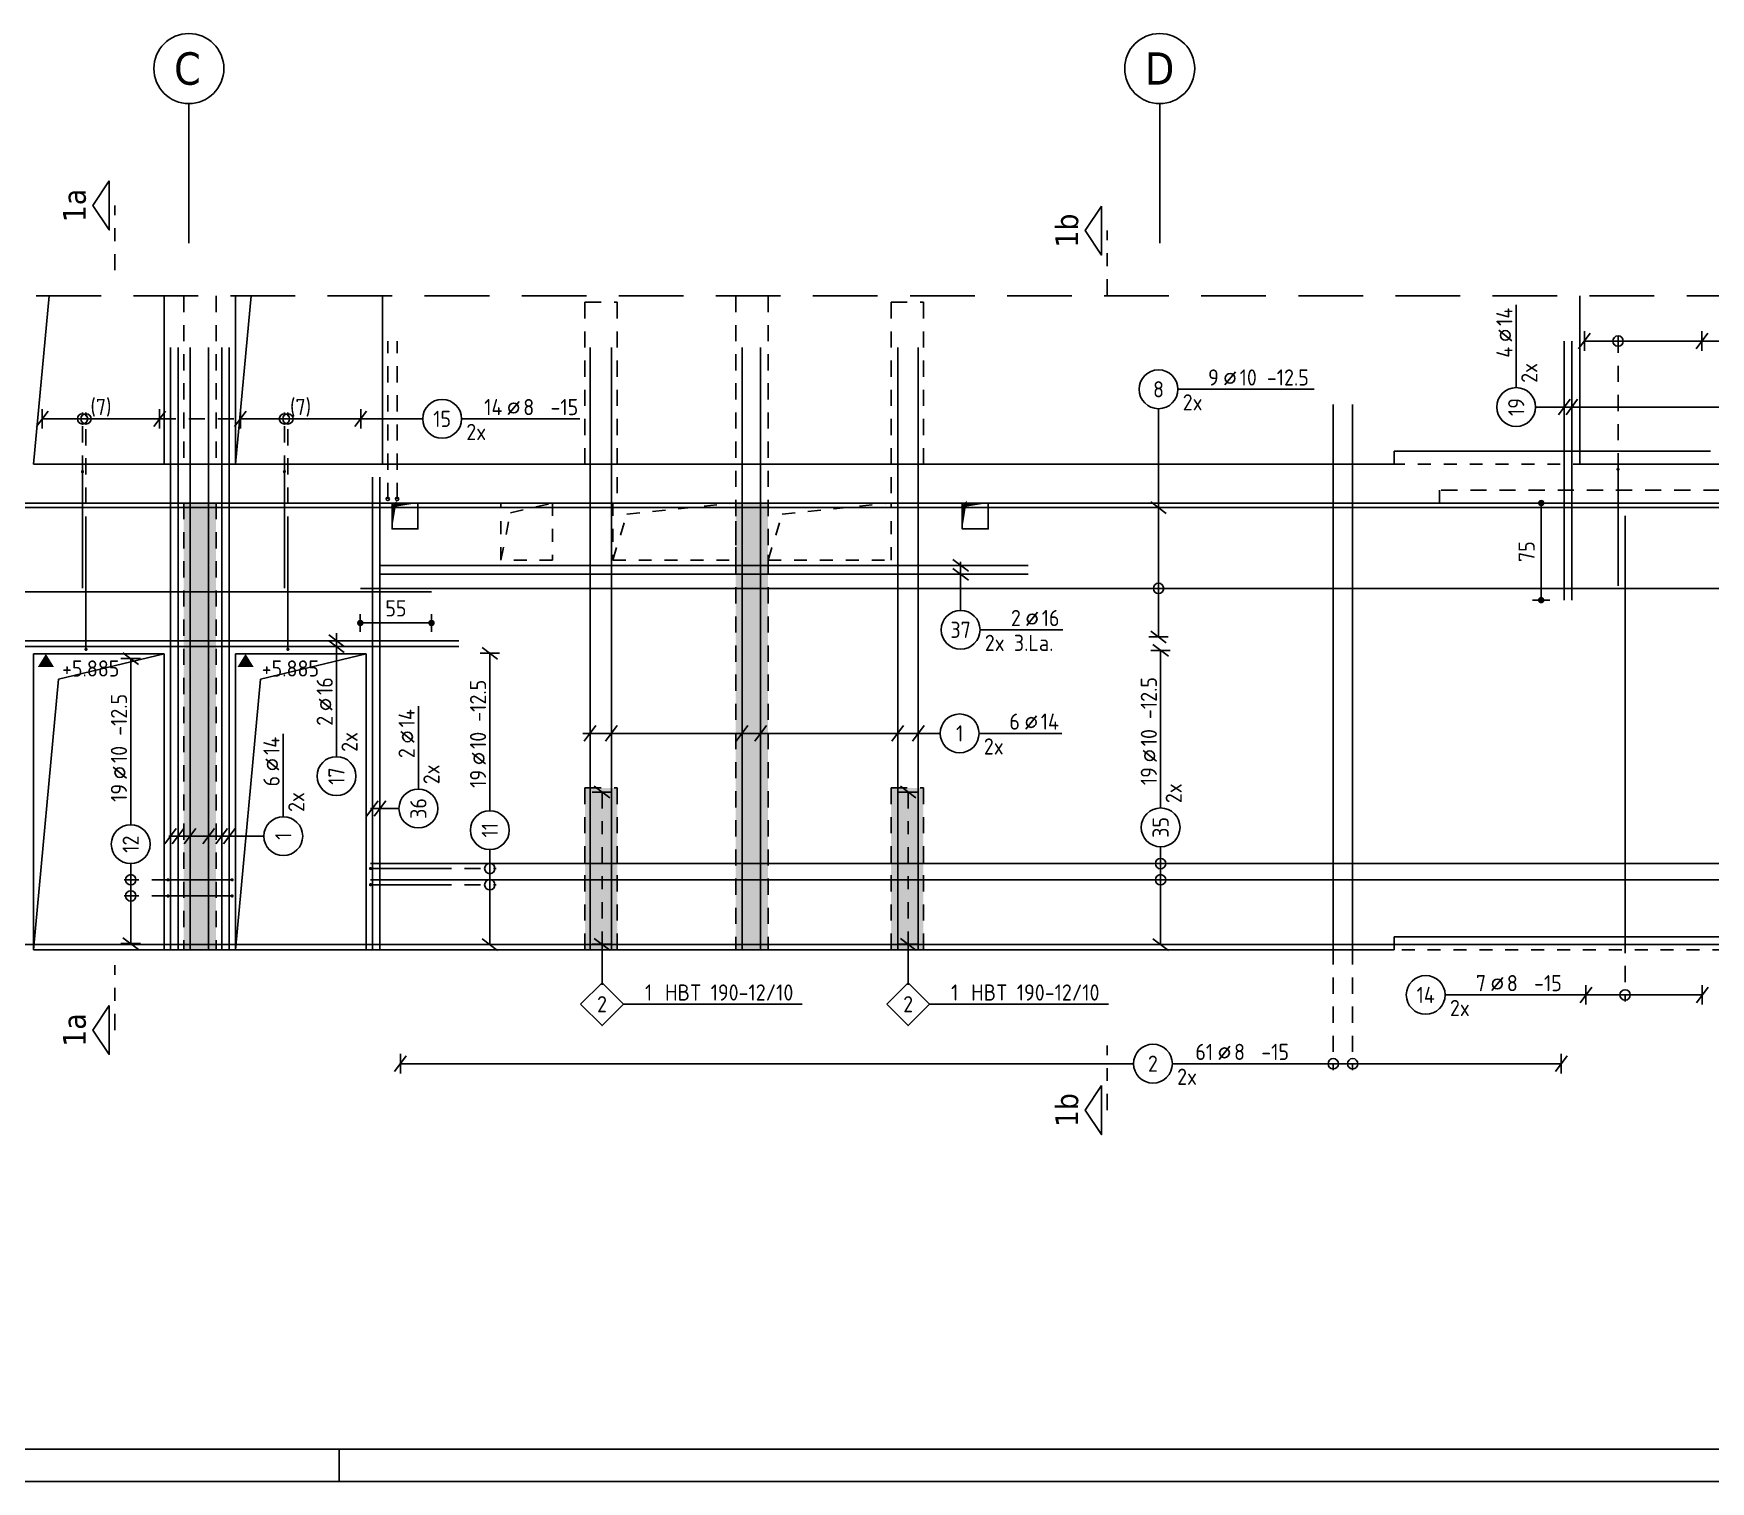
# Model space of a CAD drawing. Extents: x -4 to 84.7, y -5.7 to 50.5.
# Drawn here: x 14.14 to 27.1, y 1.41 to 12.59 of the extents above; entities that cross this region are included whole.
import ezdxf
from ezdxf.enums import TextEntityAlignment as Align

# ---------------------------------------------------------------- set-up
doc = ezdxf.new("R2010")
doc.units = 0
doc.header["$LTSCALE"] = 0.5
for name, pattern in [('AUSGEZOGEN', [1000.01, 1000, 0.01]), ('DASHDOTSMALL', [1.05, 0.5, -0.25, 0.05, -0.25]), ('DASHEDX2', [1.5, 1, -0.5]), ('DOT', [0.175, 0.05, -0.125]), ('HIDDEN', [0.375, 0.25, -0.125]), ('HIDDEN2', [0.187, 0.125, -0.062]), ('STRICHPUNKT2', [0.55, 0.25, -0.125, 0.05, -0.125]), ('VERDECKT', [0.375, 0.25, -0.125])]:
    doc.linetypes.add(name, pattern=pattern)
for name, color, linetype in [('ACHSEN', 7, 'Continuous'), ('AFU', 7, 'Continuous'), ('BETON', 7, 'Continuous'), ('DRUEBER', 7, 'Continuous'), ('grau_mittel', 7, 'Continuous'), ('HBT', 7, 'Continuous'), ('HILFE', 7, 'Continuous'), ('koten', 7, 'Continuous'), ('MASSE', 7, 'Continuous'), ('OBJEKT', 7, 'Continuous'), ('RAHMEN', 7, 'Continuous'), ('RND', 7, 'Continuous'), ('SCHATTEN', 15, 'Continuous'), ('SCHNITTE', 7, 'Continuous'), ('SFP_Achsen', 7, 'Continuous'), ('VERDECKT', 7, 'Continuous'), ('WBZ', 7, 'Continuous')]:
    doc.layers.add(name, color=color, linetype=linetype)
doc.layers.add('NOPLOT', color=7, linetype='Continuous', plot=False)
doc.styles.add('helv', font='tahoma.ttf')
doc.styles.add('txt', font='isocp.shx')
doc.linetypes.add('AFU_50K', pattern='A,0.15,["/",Standard,S=0.2,R=0,X=-0.01,Y=-0.1],0.07,["/",Standard,S=0.2,R=0,X=-0.01,Y=-0.1],0.15', length=0.37)
doc.linetypes.add('AFU_50L', pattern='A,0.75,["/",Standard,S=0.2,R=0,X=-0.01,Y=-0.1],0.07,["/",Standard,S=0.2,R=0,X=-0.01,Y=-0.1],0.75', length=1.57)
doc.linetypes.add('AFU_50M', pattern='A,0.45,["/",Standard,S=0.2,R=0,X=-0.01,Y=-0.1],0.07,["/",Standard,S=0.2,R=0,X=-0.01,Y=-0.1],0.45', length=0.97)
doc.dimstyles.new('DOT_I', dxfattribs={"dimscale": 0.5, "dimtxt": 0.25, "dimasz": 0.25, "dimexe": 0.1, "dimexo": 0.3, "dimgap": 0.1, "dimtad": 1, "dimdec": 3, "dimzin": 3, "dimtxsty": 'txt', "dimblk": 'DOT', "dimblk1": 'DOT', "dimblk2": 'DOT', "dimsah": 1, "dimcen": 0.1, "dimse1": 1, "dimse2": 1, "dimazin": 0, "dimtfac": 1, "dimtdec": 4, "dimtix": 1, "dimtmove": 2, "dimatfit": 3, "dimfxl": 0, "dimtvp": 1, "dimtolj": 1, "dimtzin": 0, "dimarcsym": 0})

# ---------------------------------------------------------------- blocks, each defined once
blk = doc.blocks.new('DINA0')
at = {"layer": 'RAHMEN', "color": 5}
blk.add_line((2, 0.5), (118.4, 0.5), dxfattribs=at)
at = {"layer": 'RAHMEN', "color": 7}
blk.add_line((21, 0), (21, 0.5), dxfattribs=at)
at = {"layer": 'RAHMEN'}
blk.add_line((0, 0), (118.9, 0), dxfattribs=at)
blk = doc.blocks.new('lei_gre')
at = {"layer": 'RND', "color": 7, "linetype": 'Continuous'}
for p, q in [((-0.09, -0.12), (0.09, 0.12)), ((0, 0.15), (0, -0.15))]:
    blk.add_line(p, q, dxfattribs=at)
blk = doc.blocks.new('RND_LEI')
at = {"layer": 'RND', "color": 7, "linetype": 'Continuous'}
blk.add_line((1.022, 0.066), (1.19, 0.27), dxfattribs=at)
for centre, radius in [((0, 0), 0.3), ((1.106, 0.168), 0.075)]:
    blk.add_circle(centre, radius, dxfattribs=at)
at = {"layer": 'RND', "color": 7, "linetype": 'Continuous', "style": 'txt'}
blk.add_attdef('ANZ', text='', height=0.25, dxfattribs=at).set_placement((0.931, 0.057), align=Align.RIGHT)
for tag, p in [('DUM', (1.253, 0.057)), ('ABSTD', (1.674, 0.057)), ('POSTXT', (0.374, -0.327))]:
    blk.add_attdef(tag, p, '', height=0.25, dxfattribs=at)
blk.add_attdef('POSL', text='', height=0.25, dxfattribs=at).set_placement((0, 0), align=Align.MIDDLE)
blk = doc.blocks.new('DOT')
at = {"layer": 'MASSE', "color": 7, "linetype": 'Continuous'}
for p, q in [((0, 0), (-1, 0)), ((0, 0.54), (0, -0.54))]:
    blk.add_line(p, q, dxfattribs=at)
at = {"layer": 'MASSE', "color": 7, "linetype": 'Continuous', "const_width": 0.2}
blk.add_lwpolyline([(-0.1, 0, 1), (0.1, 0, 1)], format="xyb", close=True, dxfattribs=at)
blk = doc.blocks.new('*D16')
at = {"layer": 'Defpoints', "color": 0, "linetype": 'AUSGEZOGEN', "transparency": 16777216}
for p in [(16.665, 8.037), (17.215, 8.037), (17.215, 8.037)]:
    blk.add_point(p, dxfattribs=at)
at = {"layer": 'MASSE', "color": 0, "linetype": 'AUSGEZOGEN', "lineweight": -2, "transparency": 16777216}
blk.add_line((16.79, 8.037), (17.09, 8.037), dxfattribs=at)
at = {"layer": 'MASSE', "color": 0, "linetype": 'AUSGEZOGEN', "lineweight": -2, "transparency": 16777216, "xscale": 0.125, "yscale": 0.125, "zscale": 0.125, "rotation": 180}
blk.add_blockref('DOT', (16.665, 8.037), dxfattribs=at)
at = {"layer": 'MASSE', "color": 0, "linetype": 'AUSGEZOGEN', "lineweight": -2, "transparency": 16777216, "xscale": 0.125, "yscale": 0.125, "zscale": 0.125}
blk.add_blockref('DOT', (17.215, 8.037), dxfattribs=at)
at = {"layer": 'MASSE', "color": 0, "linetype": 'AUSGEZOGEN', "transparency": 16777216, "insert": (16.94, 8.15), "char_height": 0.125, "attachment_point": 5, "style": 'txt'}
blk.add_mtext('\\A1;55', dxfattribs=at)
blk = doc.blocks.new('*D18')
at = {"layer": 'Defpoints', "color": 0, "linetype": 'AUSGEZOGEN', "transparency": 16777216}
for p in [(25.788, 8.963), (25.788, 8.213), (25.788, 8.213)]:
    blk.add_point(p, dxfattribs=at)
at = {"layer": 'MASSE', "color": 0, "linetype": 'AUSGEZOGEN', "lineweight": -2, "transparency": 16777216}
blk.add_line((25.788, 8.838), (25.788, 8.338), dxfattribs=at)
at = {"layer": 'MASSE', "color": 0, "linetype": 'AUSGEZOGEN', "lineweight": -2, "transparency": 16777216, "xscale": 0.125, "yscale": 0.125, "zscale": 0.125}
for p, rotation in [((25.788, 8.963), 90), ((25.788, 8.213), 270)]:
    blk.add_blockref('DOT', p, dxfattribs=dict(at, rotation=rotation))
at = {"layer": 'MASSE', "color": 0, "linetype": 'AUSGEZOGEN', "transparency": 16777216, "insert": (25.675, 8.588), "char_height": 0.125, "attachment_point": 5, "rotation": 90, "style": 'txt'}
blk.add_mtext('\\A1;75', dxfattribs=at)
blk = doc.blocks.new('SCHN-2')
at = {"layer": 'SCHNITTE', "color": 6, "linetype": 'Continuous'}
blk.add_lwpolyline([(0.378, 0.088), (0, 0.34), (-0.378, 0.088)], close=True, dxfattribs=at)
at = {"layer": 'SCHNITTE', "color": 1, "linetype": 'DASHDOTSMALL', "style": 'helv'}
blk.add_attdef('SCHN-2', text='', height=0.35, dxfattribs=at).set_placement((0, 0.45), align=Align.CENTER)
blk = doc.blocks.new('okrd_u')
at = {"layer": 'koten', "color": 7, "linetype": 'Continuous'}
blk.add_solid([(-0.125, -0.202), (0.125, -0.202), (0, 0)], dxfattribs=at)
at = {"layer": 'koten', "style": 'txt'}
blk.add_attdef('OKRD', (0.25, -0.35), '', height=0.25, dxfattribs=at)
blk = doc.blocks.new('HBT_LEI')
at = {"layer": 'HBT', "color": 7, "linetype": 'Continuous'}
blk.add_lwpolyline([(-0.33, 0), (0, 0.33), (0.33, 0), (0, -0.33)], close=True, dxfattribs=at)
at = {"layer": 'HBT', "color": 7, "linetype": 'Continuous', "style": 'txt'}
blk.add_attdef('STKH', text='', height=0.25, dxfattribs=at).set_placement((0.776, 0.055), align=Align.RIGHT)
at = {"layer": 'HBT', "style": 'txt'}
for tag, p in [('ARTH', (0.973, 0.055)), ('TEXTH', (0.415, -0.309))]:
    blk.add_attdef(tag, p, '', height=0.25, dxfattribs=at)
at = {"layer": 'HBT', "color": 7, "linetype": 'Continuous', "style": 'txt'}
blk.add_attdef('POSH', text='', height=0.25, dxfattribs=at).set_placement((0, -0.126), align=Align.CENTER)

msp = doc.modelspace()

# ---------------------------------------------------------------- hatches: boundary and pattern name
at = {"layer": 'grau_mittel'}
msp.add_hatch(color=61, dxfattribs=at).paths.add_polyline_path([(15.5505, 8.9632), (15.3005, 8.9632), (15.3005, 5.5132), (15.5505, 5.5132)])
h = msp.add_hatch(color=61, dxfattribs=at)
h.paths.add_polyline_path([(18.4005, 5.5132), (18.6505, 5.5132), (18.6505, 6.7632), (18.4005, 6.7632)])
h.paths.add_polyline_path([(19.5655, 5.5132), (19.8155, 5.5132), (19.8155, 8.9632), (19.5655, 8.9632), (19.5655, 8.5232)])
h.paths.add_polyline_path([(20.7655, 5.5132), (21.0155, 5.5132), (21.0155, 6.7632), (20.7655, 6.7632)])

# ---------------------------------------------------------------- linework, layer by layer
at = {"layer": 'ACHSEN', "color": 140, "linetype": 'AUSGEZOGEN'}
for p, q in [((15.3405, 12.0479), (15.3405, 10.9696)), ((22.8405, 12.0479), (22.8405, 10.9696))]:
    msp.add_line(p, q, dxfattribs=at)
at = {"layer": 'AFU', "color": 8, "linetype": 'AFU_50L'}
for p, q in [((24.653, 9.2632), (24.653, 9.3632)), ((24.653, 9.3632), (26.0855, 9.3632)), ((16.8355, 9.2632), (24.653, 9.2632)), ((37.9655, 8.9632), (8.9655, 8.9632)), ((29.6355, 5.6132), (24.653, 5.6132)), ((24.653, 5.6132), (24.653, 5.5132)), ((24.653, 5.5132), (16.7105, 5.5132))]:
    msp.add_line(p, q, dxfattribs=at)
at = {"layer": 'AFU', "color": 8, "linetype": 'AFU_50M'}
msp.add_line((15.1505, 9.2632), (15.7005, 9.2632), dxfattribs=at)
at = {"layer": 'AFU', "color": 8, "linetype": 'AFU_50K'}
msp.add_line((15.7005, 5.5132), (15.1505, 5.5132), dxfattribs=at)
at = {"layer": 'BETON', "color": 6, "linetype": 'AUSGEZOGEN'}
for p, q in [((15.1505, 10.563), (15.1505, 9.2632)), ((15.7005, 10.563), (15.7005, 9.2632)), ((16.8355, 9.2632), (16.8355, 10.563)), ((14.1405, 9.2632), (15.1505, 9.2632)), ((15.7005, 9.2632), (16.8355, 9.2632)), ((26.0855, 9.2632), (27.0955, 9.2632)), ((14.1405, 7.7982), (14.1405, 5.5132)), ((14.1405, 7.7982), (15.1505, 7.7982)), ((15.1505, 7.7982), (15.1505, 5.5132)), ((15.7005, 7.7982), (15.7005, 5.5132)), ((15.7005, 7.7982), (16.7105, 7.7982)), ((16.7105, 5.5132), (16.7105, 7.7982)), ((14.1405, 5.5132), (15.1505, 5.5132)), ((15.7005, 5.5132), (16.7105, 5.5132))]:
    msp.add_line(p, q, dxfattribs=at)
at = {"layer": 'BETON', "color": 6, "linetype": 'AUSGEZOGEN', "lineweight": -2}
msp.add_line((26.0855, 10.563), (26.0855, 9.2632), dxfattribs=at)
at = {"layer": 'BETON', "color": 6, "linetype": 'AUSGEZOGEN'}
for points in [[(16.9105, 8.9632), (17.1105, 8.9632), (17.1105, 8.7632), (16.9105, 8.7632)], [(21.3155, 8.9632), (21.5154, 8.9632), (21.5154, 8.7632), (21.3155, 8.7632)]]:
    msp.add_lwpolyline(points, close=True, dxfattribs=at)
at = {"layer": 'DRUEBER', "color": 7, "linetype": 'DOT'}
for p, q in [((15.1505, 9.2632), (15.7005, 9.2632)), ((16.8355, 9.2632), (26.0855, 9.2632)), ((27.0955, 9.2632), (32.2905, 9.2632)), ((37.9655, 8.9632), (8.9655, 8.9632)), ((15.1505, 5.5132), (15.7005, 5.5132)), ((16.7105, 5.5132), (32.2905, 5.5132))]:
    msp.add_line(p, q, dxfattribs=at)
at = {"layer": 'HBT', "color": 6, "linetype": 'STRICHPUNKT2'}
for p, q in [((18.5322, 6.7305), (18.5322, 5.5562)), ((20.8972, 6.7305), (20.8972, 5.5562))]:
    msp.add_line(p, q, dxfattribs=at)
at = {"layer": 'HBT', "color": 7, "linetype": 'AUSGEZOGEN'}
for p, q in [((18.5322, 5.5562), (18.5322, 5.2432)), ((20.8972, 5.5562), (20.8972, 5.2432)), ((18.6972, 5.0932), (20.0789, 5.0932)), ((21.0622, 5.0932), (22.4439, 5.0932))]:
    msp.add_line(p, q, dxfattribs=at)
at = {"layer": 'HILFE', "color": 102, "linetype": 'DASHEDX2'}
msp.add_line((8.9117, 10.563), (38.4898, 10.563), dxfattribs=at)
at = {"layer": 'HILFE', "color": 102, "linetype": 'AUSGEZOGEN'}
for p, q in [((14.1405, 9.2632), (14.261, 10.563)), ((15.7005, 9.2632), (15.821, 10.563)), ((14.3343, 7.6021), (15.1505, 7.7982)), ((15.8943, 7.6021), (16.7105, 7.7982)), ((14.1405, 5.5132), (14.3343, 7.6021)), ((15.7005, 5.5132), (15.8943, 7.6021))]:
    msp.add_line(p, q, dxfattribs=at)
at = {"layer": 'NOPLOT', "color": 191, "linetype": 'Continuous'}
for points in [[(9.2155, 8.9287), (37.7155, 8.9287)], [(9.2155, 5.5537), (37.7155, 5.5537)]]:
    msp.add_lwpolyline(points, dxfattribs=at)
at = {"layer": 'OBJEKT', "color": 7, "linetype": 'AUSGEZOGEN'}
msp.add_line((26.0855, 9.3632), (27.0955, 9.3632), dxfattribs=at)
at = {"layer": 'RND', "color": 7, "linetype": 'AUSGEZOGEN'}
for p, q in [((25.5948, 9.8545), (25.5948, 10.4945)), ((26.1221, 10.2143), (27.029, 10.2143)), ((27.029, 10.2143), (27.2793, 10.2143)), ((22.9815, 9.8419), (24.034, 9.8419)), ((14.208, 9.6133), (15.1139, 9.6133)), ((15.7386, 9.6133), (16.6677, 9.6133)), ((16.6677, 9.6133), (17.147, 9.6133)), ((17.447, 9.6133), (18.3614, 9.6133)), ((22.8315, 8.9287), (22.8315, 9.6919)), ((22.8315, 7.9287), (22.8315, 8.9287)), ((21.4524, 7.9843), (22.0924, 7.9843)), ((17.6652, 6.5872), (17.6652, 7.8037)), ((22.8476, 7.8249), (22.8476, 6.6082)), ((14.8911, 7.7625), (14.8911, 6.4785)), ((16.4808, 7.0044), (16.4808, 7.6444)), ((17.1134, 6.7543), (17.1134, 7.3943)), ((16.0696, 6.5406), (16.0696, 7.1806)), ((21.445, 7.1844), (22.085, 7.1844)), ((17.6652, 5.5537), (17.6652, 6.2872)), ((22.8476, 6.3082), (22.8476, 5.5537)), ((14.8911, 6.1785), (14.8911, 5.5612)), ((26.1339, 5.1647), (25.0458, 5.1647)), ((25.0458, 5.1647), (25.9521, 5.1647)), ((27.0317, 5.1647), (26.1339, 5.1647)), ((16.975, 4.6335), (22.6382, 4.6335)), ((22.9382, 4.6335), (25.9422, 4.6335))]:
    msp.add_line(p, q, dxfattribs=at)
at = {"layer": 'RND', "color": 102, "linetype": 'VERDECKT'}
for p, q in [((26.3812, 9.2232), (26.3812, 10.2643)), ((14.5188, 9.206), (14.5188, 9.6633)), ((14.5457, 8.7335), (14.5457, 9.6633)), ((16.0788, 9.206), (16.0788, 9.6633)), ((16.1057, 8.7335), (16.1057, 9.6633)), ((17.2441, 6.1407), (17.7152, 6.1407)), ((15.1792, 6.0537), (14.8411, 6.0537)), ((17.2441, 6.0157), (17.7152, 6.0157)), ((15.1792, 5.9287), (14.8411, 5.9287)), ((26.4356, 5.6132), (26.4356, 5.1147)), ((24.1813, 5.5239), (24.1813, 4.5835)), ((24.3313, 5.5239), (24.3313, 4.5835))]:
    msp.add_line(p, q, dxfattribs=at)
at = {"layer": 'RND', "color": 7, "linetype": 'VERDECKT'}
msp.add_line((15.1139, 9.6133), (15.7386, 9.6133), dxfattribs=at)
at = {"layer": 'RND', "color": 102, "linetype": 'AUSGEZOGEN'}
for p, q in [((25.7448, 9.7045), (27.2533, 9.7045)), ((21.3024, 8.1343), (21.3024, 8.5101)), ((16.4808, 7.0044), (16.4808, 7.9582)), ((21.145, 7.1844), (18.3837, 7.1844)), ((16.9634, 6.6043), (16.7424, 6.6043)), ((15.9196, 6.3906), (15.1868, 6.3906))]:
    msp.add_line(p, q, dxfattribs=at)
at = {"layer": 'RND', "color": 1, "linetype": 'AUSGEZOGEN'}
for points in [[(15.1986, 5.5132), (15.1986, 10.1632)], [(15.2566, 5.5132), (15.2566, 10.1632)], [(15.3493, 5.5132), (15.3493, 10.1632)], [(15.4928, 5.5132), (15.4928, 10.1632)], [(15.5943, 5.5132), (15.5943, 10.1632)], [(15.6523, 5.5132), (15.6523, 10.1632)], [(18.4394, 5.5132), (18.4394, 10.1632)], [(18.6053, 5.5132), (18.6053, 10.1632)], [(19.6143, 5.5132), (19.6143, 10.1632)], [(19.7578, 5.5132), (19.7578, 10.1632)], [(20.817, 5.5132), (20.817, 10.1632)], [(20.9754, 5.5132), (20.9754, 10.1632)], [(25.9665, 8.2132), (25.9665, 10.2132)], [(26.0245, 8.2132), (26.0245, 10.2132)], [(24.1813, 5.5239), (24.1813, 9.7239)], [(24.3313, 5.5239), (24.3313, 9.7239)], [(14.5188, 8.306), (14.5188, 9.206)], [(16.0788, 8.306), (16.0788, 9.206)], [(26.3812, 9.2232), (26.3812, 8.3232)], [(16.7586, 5.5132), (16.7586, 9.1632)], [(16.8166, 5.5132), (16.8166, 9.1632)], [(26.4356, 5.6132), (26.4356, 8.8632)], [(14.5457, 7.8335), (14.5457, 8.7335)], [(16.1057, 7.8335), (16.1057, 8.7335)], [(21.8236, 8.4818), (16.8236, 8.4818)], [(16.6655, 8.3037), (28.6655, 8.3037)], [(21.8236, 8.4128), (16.8236, 8.4128)], [(17.2155, 8.278), (9.2155, 8.278)], [(17.4255, 7.9003), (13.4255, 7.9003)], [(17.4255, 7.8543), (13.4255, 7.8543)], [(16.7427, 6.1787), (29.5927, 6.1787)], [(16.7441, 6.1407), (17.2441, 6.1407)], [(15.1792, 6.0537), (15.6745, 6.0537)], [(16.7427, 6.0537), (29.5927, 6.0537)], [(16.7441, 6.0157), (17.2441, 6.0157)], [(15.1792, 5.9287), (15.6745, 5.9287)]]:
    msp.add_lwpolyline(points, dxfattribs=at)
at = {"layer": 'RND', "color": 7, "linetype": 'HIDDEN'}
for points in [[(16.8769, 8.9952), (16.8769, 10.2132)], [(16.949, 8.9952), (16.949, 10.2132)]]:
    msp.add_lwpolyline(points, dxfattribs=at)
at = {"layer": 'RND', "color": 7, "linetype": 'AUSGEZOGEN', "const_width": 0.0125}
for points in [[(14.5125, 9.206, 1), (14.525, 9.206, 1)], [(16.0725, 9.206, 1), (16.085, 9.206, 1)], [(26.3749, 9.2232, 1), (26.3874, 9.2232, 1)], [(14.5394, 7.8335, 1), (14.5519, 7.8335, 1)], [(16.0994, 7.8335, 1), (16.1119, 7.8335, 1)], [(16.7379, 6.1407, 1), (16.7504, 6.1407, 1)], [(15.173, 6.0537, 1), (15.1855, 6.0537, 1)], [(15.6683, 6.0537, 1), (15.6808, 6.0537, 1)], [(16.7379, 6.0157, 1), (16.7504, 6.0157, 1)], [(15.173, 5.9287, 1), (15.1855, 5.9287, 1)], [(15.6683, 5.9287, 1), (15.6808, 5.9287, 1)]]:
    msp.add_lwpolyline(points, format="xyb", close=True, dxfattribs=at)
at = {"layer": 'RND', "color": 7, "linetype": 'AUSGEZOGEN'}
for centre, radius in [((26.3812, 10.2143), 0.04), ((14.5188, 9.6133), 0.04), ((14.5457, 9.6133), 0.04), ((16.0788, 9.6133), 0.04), ((16.1057, 9.6133), 0.04), ((16.8769, 8.9952), 0.0125), ((16.949, 8.9952), 0.0125), ((22.8315, 8.3037), 0.04), ((22.8476, 6.1787), 0.04), ((14.8911, 6.0537), 0.04), ((17.6652, 6.1407), 0.04), ((22.8476, 6.0537), 0.04), ((14.8911, 5.9287), 0.04), ((17.6652, 6.0157), 0.04), ((26.4356, 5.1647), 0.04), ((24.1813, 4.6335), 0.04), ((24.3313, 4.6335), 0.04)]:
    msp.add_circle(centre, radius, dxfattribs=at)
at = {"layer": 'SCHATTEN', "color": 1, "linetype": 'AUSGEZOGEN'}
for points in [[(16.9105, 8.7632, 0, 0.0326, 0), (16.9268, 8.9619, 0, 0, 0), (16.9118, 8.947, 0.0326, 0, 0), (17.1105, 8.9632, 0, 0, 0)], [(21.3155, 8.7632, 0, 0.0326, 0), (21.3317, 8.9619, 0, 0, 0), (21.3168, 8.947, 0.0326, 0, 0), (21.5154, 8.9632, 0, 0, 0)]]:
    msp.add_lwpolyline(points, format="xyseb", dxfattribs=at)
at = {"layer": 'SCHNITTE', "color": 6, "linetype": 'STRICHPUNKT2'}
for p, q in [((14.7688, 10.7614), (14.7688, 11.2614)), ((22.4354, 10.5676), (22.4354, 11.0676)), ((14.7688, 4.8935), (14.7688, 5.3935)), ((22.4354, 4.2752), (22.4354, 4.7752))]:
    msp.add_line(p, q, dxfattribs=at)
at = {"layer": 'SFP_Achsen', "color": 7, "linetype": 'AUSGEZOGEN'}
for centre in [(15.3405, 12.3184), (22.8405, 12.3184)]:
    msp.add_circle(centre, 0.2705, dxfattribs=at)
at = {"layer": 'VERDECKT', "color": 7, "linetype": 'HIDDEN'}
for p, q in [((15.3005, 10.563), (15.3005, 9.2632)), ((15.5505, 10.563), (15.5505, 9.2632)), ((18.4005, 10.5132), (18.4005, 9.2632)), ((18.4005, 10.5132), (18.6505, 10.5132)), ((18.6505, 10.5132), (18.6505, 8.9632)), ((19.5655, 10.563), (19.5655, 5.5132)), ((19.8155, 10.563), (19.8155, 5.5132)), ((20.7655, 10.5132), (20.7655, 8.9632)), ((20.7655, 10.5132), (21.0155, 10.5132)), ((21.0155, 10.5132), (21.0155, 9.2632)), ((24.653, 9.2632), (24.653, 9.3632)), ((24.653, 9.3632), (26.0855, 9.3632)), ((15.1505, 9.2632), (15.3005, 9.2632)), ((15.5505, 9.2632), (15.7005, 9.2632)), ((16.8355, 9.2632), (18.4005, 9.2632)), ((21.0155, 9.2632), (24.653, 9.2632)), ((9.2155, 8.9632), (15.3005, 8.9632)), ((15.3005, 8.9632), (15.3005, 5.5132)), ((15.5505, 8.9632), (15.5505, 5.5132)), ((15.5505, 8.9632), (18.6505, 8.9632)), ((20.7655, 8.9632), (25.003, 8.9632)), ((31.8905, 9.0632), (25.003, 9.0632)), ((25.003, 9.0632), (25.003, 8.9632)), ((18.4005, 6.7632), (18.6505, 6.7632)), ((18.4005, 6.7632), (18.4005, 5.5132)), ((18.6505, 6.7632), (18.6505, 5.5132)), ((20.7655, 6.7632), (21.0155, 6.7632)), ((20.7655, 6.7632), (20.7655, 5.5132)), ((21.0155, 6.7632), (21.0155, 5.5132))]:
    msp.add_line(p, q, dxfattribs=at)
at = {"layer": 'WBZ', "color": 102, "linetype": 'HIDDEN2'}
for p, q in [((17.8253, 8.8887), (18.1505, 8.9632)), ((18.7237, 8.8766), (19.5655, 8.9632)), ((19.9237, 8.8766), (20.7655, 8.9632)), ((17.7505, 8.5232), (17.8253, 8.8887)), ((18.6155, 8.5232), (18.7237, 8.8766)), ((19.8155, 8.5232), (19.9237, 8.8766))]:
    msp.add_line(p, q, dxfattribs=at)
for points in [[(17.7505, 8.9632), (18.1505, 8.9632), (18.1505, 8.5232), (17.7505, 8.5232)], [(18.6155, 8.5232), (19.5655, 8.5232), (19.5655, 8.9632), (18.6155, 8.9632)], [(19.8155, 8.5232), (20.7655, 8.5232), (20.7655, 8.9632), (19.8155, 8.9632)]]:
    msp.add_lwpolyline(points, close=True, dxfattribs=at)

# ---------------------------------------------------------------- block references
at = {"layer": 'HBT', "color": 6, "linetype": 'STRICHPUNKT2', "xscale": 0.5, "yscale": 0.5, "zscale": 0.5, "rotation": 270}
for p in [(18.5322, 6.7305), (20.8972, 6.7305), (18.5322, 5.5562), (20.8972, 5.5562)]:
    msp.add_blockref('lei_gre', p, dxfattribs=at)
at = {"layer": 'HBT', "color": 7, "linetype": 'AUSGEZOGEN', "xscale": 0.5, "yscale": 0.5, "zscale": 0.5}
for p in [(18.5322, 5.0932), (20.8972, 5.0932)]:
    msp.add_blockref('HBT_LEI', p, dxfattribs=at).add_auto_attribs({'POSH': '2', 'STKH': '1', 'ARTH': 'HBT 190-12/10'})
at = {"layer": 'koten', "color": 7, "linetype": 'AUSGEZOGEN', "xscale": 0.5, "yscale": 0.5, "zscale": 0.5}
for p in [(14.236, 7.7982), (15.7786, 7.7982)]:
    msp.add_blockref('okrd_u', p, dxfattribs=at).add_auto_attribs({'OKRD': '+5.885'})
at = {"layer": 'RAHMEN', "color": 7, "linetype": 'AUSGEZOGEN', "xscale": 0.5, "yscale": 0.5, "zscale": 0.5}
msp.add_blockref('DINA0', (6.0012, 1.4073), dxfattribs=at)
at = {"layer": 'RND', "color": 7, "linetype": 'AUSGEZOGEN', "xscale": 0.5, "yscale": 0.5, "zscale": 0.5}
for p, rotation, values in [((25.5948, 9.7045), 90, {'POSL': '19', 'DUM': '14', 'ANZ': '4', 'POSTXT': '2x'}), ((16.4808, 6.8544), 90, {'POSL': '17', 'DUM': '16', 'ANZ': '2', 'POSTXT': '2x'}), ((17.6652, 6.4372), 89.99999999999962, {'POSL': '11', 'DUM': '10', 'ANZ': '19', 'ABSTD': '-12.5'}), ((22.8476, 6.4582), 89.9999999999996, {'POSL': '35', 'DUM': '10', 'ANZ': '19', 'ABSTD': '-12.5', 'POSTXT': '2x'}), ((14.8911, 6.3285), 90, {'POSL': '12', 'DUM': '10', 'ANZ': '19', 'ABSTD': '-12.5'}), ((17.1134, 6.6043), 90, {'POSL': '36', 'DUM': '14', 'ANZ': '2', 'POSTXT': '2x'}), ((16.0696, 6.3906), 90, {'POSL': '1', 'DUM': '14', 'ANZ': '6', 'POSTXT': '2x'})]:
    msp.add_blockref('RND_LEI', p, dxfattribs=dict(at, rotation=rotation)).add_auto_attribs(values)
for p in [(26.1221, 10.2143), (27.029, 10.2143), (14.208, 9.6133), (15.1139, 9.6133), (15.7386, 9.6133), (16.6677, 9.6133), (16.975, 4.6335), (25.9422, 4.6335)]:
    msp.add_blockref('lei_gre', p, dxfattribs=at)
for p, values in [((22.8315, 9.8419), {'POSL': '8', 'DUM': '10', 'ANZ': '9', 'ABSTD': '-12.5', 'POSTXT': '2x'}), ((17.297, 9.6133), {'POSL': '15', 'DUM': '8', 'ANZ': '14', 'ABSTD': '-15', 'POSTXT': '2x'}), ((21.3024, 7.9843), {'POSL': '37', 'DUM': '16', 'ANZ': '2', 'POSTXT': '2x 3.La.'}), ((21.295, 7.1844), {'POSL': '1', 'DUM': '14', 'ANZ': '6', 'POSTXT': '2x'}), ((24.8958, 5.1647), {'POSL': '14', 'DUM': '8', 'ANZ': '7', 'ABSTD': '-15', 'POSTXT': '2x'}), ((22.7882, 4.6335), {'POSL': '2', 'DUM': '8', 'ANZ': '61', 'ABSTD': '-15', 'POSTXT': '2x'})]:
    msp.add_blockref('RND_LEI', p, dxfattribs=at).add_auto_attribs(values)
at = {"layer": 'RND', "color": 102, "linetype": 'AUSGEZOGEN', "xscale": 0.5, "yscale": 0.5, "zscale": 0.5}
for p in [(25.9665, 9.7045), (26.0245, 9.7045)]:
    msp.add_blockref('lei_gre', p, dxfattribs=at)
at = {"layer": 'RND', "color": 7, "linetype": 'AUSGEZOGEN', "xscale": 0.5, "yscale": 0.5, "zscale": 0.5}
for p, rotation in [((22.8315, 8.9287), 89.9999999999996), ((22.8315, 7.9287), 89.9999999999996), ((14.8911, 7.7625), 270), ((17.6652, 7.8037), 89.99999999999962), ((22.8476, 7.8249), 269.9999999999996), ((14.8911, 5.5612), 270), ((17.6652, 5.5537), 89.99999999999962), ((22.8476, 5.5537), 269.9999999999996), ((26.1339, 5.1647), 180), ((27.0317, 5.1647), 180)]:
    msp.add_blockref('lei_gre', p, dxfattribs=dict(at, rotation=rotation))
at = {"layer": 'RND', "color": 102, "linetype": 'AUSGEZOGEN', "xscale": 0.5, "yscale": 0.5, "zscale": 0.5}
for p, rotation in [((21.3024, 8.4818), 90), ((21.3024, 8.4128), 90), ((16.4808, 7.9003), 90), ((16.4808, 7.8543), 90), ((18.4394, 7.1844), 180), ((18.6053, 7.1844), 180), ((19.6143, 7.1844), 180), ((19.7578, 7.1844), 180), ((20.817, 7.1844), 180), ((20.9754, 7.1844), 180), ((16.7586, 6.6043), 180), ((16.8166, 6.6043), 180), ((15.1986, 6.3906), 180), ((15.2566, 6.3906), 180), ((15.3493, 6.3906), 180), ((15.4928, 6.3906), 180), ((15.5943, 6.3906), 180), ((15.6523, 6.3906), 180)]:
    msp.add_blockref('lei_gre', p, dxfattribs=dict(at, rotation=rotation))
at = {"layer": 'SCHNITTE', "color": 6, "linetype": 'STRICHPUNKT2', "xscale": 0.5, "yscale": 0.5, "zscale": 0.5, "rotation": 90}
for p, values in [((14.7688, 11.2614), {'SCHN-2': '1a'}), ((22.4354, 11.0676), {'SCHN-2': '1b'}), ((14.7688, 4.8935), {'SCHN-2': '1a'}), ((22.4354, 4.2752), {'SCHN-2': '1b'})]:
    msp.add_blockref('SCHN-2', p, dxfattribs=at).add_auto_attribs(values)

# ---------------------------------------------------------------- texts
at = {"layer": 'RND', "color": 7, "linetype": 'AUSGEZOGEN', "style": 'txt'}
for p in [(14.661, 9.7058), (16.2031, 9.7058)]:
    msp.add_text('(7)', height=0.125, dxfattribs=at).set_placement(p, align=Align.MIDDLE)
at = {"layer": 'SFP_Achsen', "color": 6, "linetype": 'AUSGEZOGEN', "style": 'helv'}
for s, p in [('C', (15.2264, 12.194)), ('D', (22.7264, 12.194))]:
    msp.add_text(s, height=0.25, dxfattribs=at).set_placement(p)

# ---------------------------------------------------------------- dimensions: what is measured, and where the dimension line sits
at = {"layer": 'MASSE', "color": 7, "linetype": 'AUSGEZOGEN'}
dim = msp.add_linear_dim(base=(25.7877, 8.2132), p1=(25.7877, 8.9632), p2=(25.7877, 8.2132), angle=90, dimstyle='DOT_I', override={"dimdec": 0, "dimlfac": 100}, dxfattribs=at)
dim.commit()
dim.dimension.update_dxf_attribs({"geometry": '*D18', "text_midpoint": (25.6752, 8.5882)})
dim = msp.add_linear_dim(base=(17.2155, 8.0373), p1=(16.6655, 8.0373), p2=(17.2155, 8.0373), dimstyle='DOT_I', override={"dimdec": 0, "dimlfac": 100}, dxfattribs=at)
dim.commit()
dim.dimension.update_dxf_attribs({"geometry": '*D16', "text_midpoint": (16.9405, 8.1498)})

doc.saveas('drawing.dxf')
